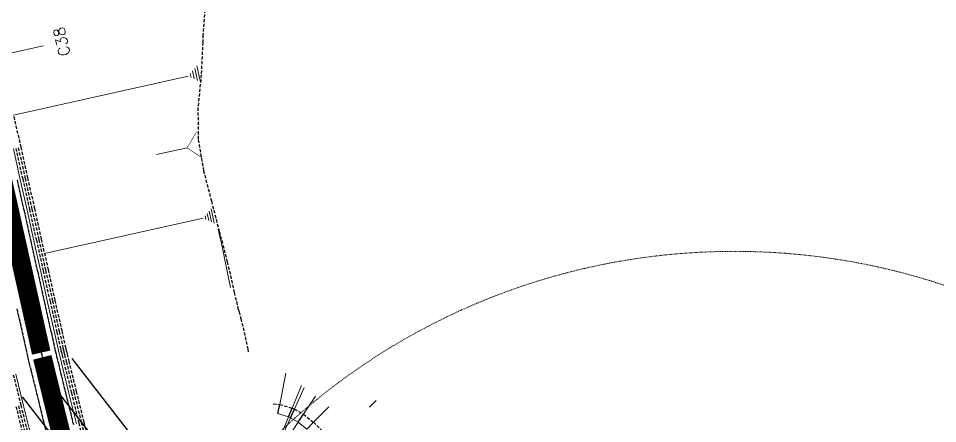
# Model space of a CAD drawing. Header units: metres. Extents: x 544752 to 548977, y 1840603 to 1844608.
# Drawn here: x 545441.3 to 545587.8, y 1843814.3 to 1843878.9 of the extents above; entities that cross this region are included whole.
import ezdxf

# ---------------------------------------------------------------- set-up
doc = ezdxf.new("R2010")
doc.units = ezdxf.units.M
doc.header["$MEASUREMENT"] = 0
for name, pattern in [('ACAD_ISO02W100', [15, 12, -3]), ('Anordnung Grundriss$0$GESTRICHELT', [0.75, 0.5, -0.25]), ('HIDDEN', [0.375, 0.25, -0.125])]:
    doc.linetypes.add(name, pattern=pattern)
doc.layers.add('C-ROAD', color=7, linetype='Continuous')
for name, color, linetype, lineweight in [('C-ROAD-CORR', 5, 'Continuous', 0), ('C-ROAD-LINK', 150, 'Continuous', 0), ('C-ROAD-SAMP', 150, 'HIDDEN', 0), ('C-ROAD-SAMP-TEXT', 11, 'Continuous', 0), ('C-TOPO-FEAT', 94, 'Continuous', 5), ('Đường', 5, 'ACAD_ISO02W100', 5)]:
    doc.layers.add(name, color=color, linetype=linetype, lineweight=lineweight)

# ---------------------------------------------------------------- blocks, each defined once
blk = doc.blocks.new('TB')
at = {"layer": 'Defpoints', "color": 5, "linetype": 'Anordnung Grundriss$0$GESTRICHELT', "lineweight": 5, "ltscale": 0.2}
blk.add_circle((-0.4049538253086098, -1.769394799566726e-07), 105.7280000291212, dxfattribs=at)

msp = doc.modelspace()

# ---------------------------------------------------------------- linework, layer by layer
at = {"elevation": 711.18543491267}
for points in [[(545470.9413116154, 1843797.530621188), (545449.8413483661, 1843824.715264773)], [(545466.9914790943, 1843794.464871189), (545445.891515845, 1843821.649514774)], [(545463.0416465731, 1843791.39912119), (545441.9416833238, 1843818.583764776)]]:
    msp.add_lwpolyline(points, dxfattribs=at)
at = {"layer": 'C-ROAD', "color": 1, "linetype": 'ACAD_ISO02W100', "lineweight": 60, "ltscale": 0.1, "const_width": 3, "flags": 128}
msp.add_lwpolyline([(545445.1017933292, 1843824.895959551), (545480.7351465261, 1843680.115316042)], dxfattribs=at)
at = {"layer": 'C-ROAD-CORR', "color": 160, "linetype": 'Continuous'}
for p, q in [((545469.322033537, 1843869.262881796, 745.279403640563), (545469.0383930552, 1843870.532757506, 745.279403640563)), ((545469.8162355607, 1843869.039959695, 745.7131260609273), (545469.3907748382, 1843870.94477326, 745.7131260609273)), ((545470.3104375845, 1843868.817037595, 746.1468484812915), (545469.743156621, 1843871.356789015, 746.1468484812915)), ((545468.3336294894, 1843869.708725996, 744.4119587998346), (545440.5188314825, 1843863.495989864, 715.9117644424798)), ((545468.8278315131, 1843869.485803896, 744.8456812201988), (545468.6860112724, 1843870.120741751, 744.8456812201988)), ((545468.1912796489, 1843858.291315829, 741.544348415167), (545463.3197180128, 1843857.20319982, 736.5527445422787)), ((545472.5218841836, 1843846.272603691, 742.9028588775955), (545472.0063156183, 1843848.580835555, 742.9028588775955)), ((545470.7252786582, 1843847.083007247, 741.3261188815691), (545445.4460318176, 1843841.436613906, 715.4239552926708)), ((545471.1744300396, 1843846.880406358, 741.7203038805757), (545471.0455378982, 1843847.457464324, 741.7203038805757)), ((545471.623581421, 1843846.677805469, 742.1144888795823), (545471.3657971382, 1843847.831921401, 742.1144888795823)), ((545472.0727328022, 1843846.47520458, 742.5086738785889), (545471.6860563783, 1843848.206378478, 742.5086738785889)), ((545473.1953910063, 1843845.311772369, 743.3104907782349), (545473.1945269576, 1843845.31603885, 743.3148438737697)), ((545473.1953910063, 1843845.311772369, 743.3104907782349), (545473.1945269576, 1843845.31603885, 743.3148438737697)), ((545473.1953910063, 1843845.311772369, 743.3104907782349), (545473.1945269576, 1843845.31603885, 743.3148438737697)), ((545473.1953910063, 1843845.311772369, 743.3104907782349), (545473.1945269576, 1843845.31603885, 743.3148438737697)), ((545473.4931269566, 1843843.841618192, 743.2804907782349), (545473.1953910063, 1843845.311772369, 743.3104907782349)), ((545473.4931269566, 1843843.841618192, 743.2804907782349), (545473.1953910063, 1843845.311772369, 743.3104907782349)), ((545475.0810520246, 1843836.000795915, 735.2804907782349), (545473.4931269566, 1843843.841618192, 743.2804907782349)), ((545475.0810520246, 1843836.000795915, 735.2804907782349), (545473.4931269566, 1843843.841618192, 743.2804907782349)), ((545475.0810520246, 1843836.000795915, 735.2804907782349), (545473.4931269566, 1843843.841618192, 743.2804907782349)), ((545482.9492271955, 1843817.393055261, 719.228767690772), (545483.9192318661, 1843822.359604432, 724.2891550005933)), ((545482.9492271955, 1843817.393055261, 719.228767690772), (545483.9192318661, 1843822.359604432, 724.2891550005933)), ((545482.9492271955, 1843817.393055261, 719.228767690772), (545483.9192318661, 1843822.359604432, 724.2891550005933)), ((545484.9210073851, 1843816.802387066, 719.2339542564816), (545486.4055139751, 1843820.42178439, 723.145961005563)), ((545484.9210073851, 1843816.802387066, 719.2339542564816), (545486.4055139751, 1843820.42178439, 723.145961005563)), ((545484.9210073851, 1843816.802387066, 719.2339542564816), (545486.4055139751, 1843820.42178439, 723.145961005563)), ((545485.295709641, 1843816.64012031, 719.2350689497595), (545486.859858115, 1843820.067666417, 723.0026454610763)), ((545485.295709641, 1843816.64012031, 719.2350689497595), (545486.859858115, 1843820.067666417, 723.0026454610763)), ((545485.295709641, 1843816.64012031, 719.2350689497595), (545486.859858115, 1843820.067666417, 723.0026454610763)), ((545486.7396676133, 1843815.838394837, 719.2395820132467), (545488.6296321037, 1843818.688296196, 722.6592170128325)), ((545486.7396676133, 1843815.838394837, 719.2395820132467), (545488.6296321037, 1843818.688296196, 722.6592170128325)), ((545486.7396676133, 1843815.838394837, 719.2395820132467), (545488.6296321037, 1843818.688296196, 722.6592170128325)), ((545497.2692382286, 1843816.9406627, 727.384820501165), (545498.3262086179, 1843818.004999863, 727.414820501165)), ((545497.2692382286, 1843816.9406627, 727.384820501165), (545498.3262086179, 1843818.004999863, 727.414820501165)), ((545482.6616984123, 1843815.920870763, 719.198767690772), (545482.9492271955, 1843817.393055261, 719.228767690772)), ((545482.6616984123, 1843815.920870763, 719.198767690772), (545482.9492271955, 1843817.393055261, 719.228767690772)), ((545484.3517957176, 1843815.414583738, 719.2039542564817), (545484.9210073851, 1843816.802387066, 719.2339542564816)), ((545484.3517957176, 1843815.414583738, 719.2039542564817), (545484.9210073851, 1843816.802387066, 719.2339542564816)), ((545484.6729690798, 1843815.275497947, 719.2050689497595), (545485.295709641, 1843816.64012031, 719.2350689497595)), ((545484.6729690798, 1843815.275497947, 719.2050689497595), (545485.295709641, 1843816.64012031, 719.2350689497595)), ((545488.3353184379, 1843814.538123909, 719.2454346915524), (545490.7869666787, 1843817.006859418, 722.7246923869703)), ((545488.3353184379, 1843814.538123909, 719.2454346915524), (545490.7869666787, 1843817.006859418, 722.7246923869703)), ((545488.3353184379, 1843814.538123909, 719.2454346915524), (545490.7869666787, 1843817.006859418, 722.7246923869703)), ((545481.3160001577, 1843808.012965988, 711.2039542564817), (545484.3517957176, 1843815.414583738, 719.2039542564817)), ((545481.3160001577, 1843808.012965988, 711.2039542564817), (545484.3517957176, 1843815.414583738, 719.2039542564817)), ((545481.3160001577, 1843808.012965988, 711.2039542564817), (545484.3517957176, 1843815.414583738, 719.2039542564817)), ((545481.3516860869, 1843807.997512011, 711.2050689497595), (545484.6729690798, 1843815.275497947, 719.2050689497595)), ((545481.3516860869, 1843807.997512011, 711.2050689497595), (545484.6729690798, 1843815.275497947, 719.2050689497595)), ((545481.3516860869, 1843807.997512011, 711.2050689497595), (545484.6729690798, 1843815.275497947, 719.2050689497595)), ((545481.4892058937, 1843807.921157204, 711.2095820132467), (545485.9106473417, 1843814.588304684, 719.2095820132467)), ((545481.4892058937, 1843807.921157204, 711.2095820132467), (545485.9106473417, 1843814.588304684, 719.2095820132467)), ((545481.4892058937, 1843807.921157204, 711.2095820132467), (545485.9106473417, 1843814.588304684, 719.2095820132467)), ((545485.9106473417, 1843814.588304684, 719.2095820132467), (545486.7396676133, 1843815.838394837, 719.2395820132467)), ((545485.9106473417, 1843814.588304684, 719.2095820132467), (545486.7396676133, 1843815.838394837, 719.2395820132467)), ((545487.2783480486, 1843813.473786746, 719.2154346915524), (545488.3353184379, 1843814.538123909, 719.2454346915524)), ((545487.2783480486, 1843813.473786746, 719.2154346915524), (545488.3353184379, 1843814.538123909, 719.2454346915524))]:
    msp.add_line(p, q, dxfattribs=at)
at = {"layer": 'C-ROAD-CORR', "color": 5, "linetype": 'Anordnung Grundriss$0$GESTRICHELT', "lineweight": 30, "extrusion": (-0.6901016898750757, -0.1541416803540471, 0.7071067811930499), "const_width": 0.1, "elevation": -660119.5848960314}
msp.add_lwpolyline([(-1680611.53883351, 661171.0710883121), (-1680609.450754383, 661168.2869828112), (-1680607.362675257, 661171.071088312)], dxfattribs=at)
at = {"layer": 'C-ROAD-CORR', "color": 1, "linetype": 'Anordnung Grundriss$0$GESTRICHELT', "lineweight": 30}
for points in [[(545471.0059506617, 1843880.297508416, 749.5630560752317), (545470.7112689512, 1843876.2841875, 748.2931096040436), (545470.6691735693, 1843875.099078467, 747.9689220421823), (545470.4386357623, 1843869.924378212, 746.5079910563535), (545469.9060069338, 1843864.682202657, 744.7375250947664), (545469.9679555126, 1843859.572832401, 743.5762877770911), (545470.805573194, 1843854.636716233, 743.2098331567062), (545472.0511718773, 1843849.791727037, 743.261412772785), (545473.3202761647, 1843844.951988072, 743.3370772044987), (545474.5861734378, 1843840.111532785, 743.4094555965472), (545475.702988355, 1843835.237778341, 743.3290780304329), (545476.2908207519, 1843832.656142721, 743.2828633487214), (545476.3171640511, 1843832.620455851, 743.2922148277822), (545476.3444131375, 1843832.585380454, 743.3021503326094), (545476.4608490458, 1843832.17037785, 743.3067342609827), (545476.7681869988, 1843831.065040188, 743.3143174169746), (545477.8893654651, 1843826.191773425, 743.0767079523007)], [(545440.5729806058, 1843863.253560942, 715.9064034999604), (545441.6629268802, 1843858.373805096, 715.7984952093929), (545442.7528731546, 1843853.494049249, 715.6905869188251), (545443.842819429, 1843848.614293403, 715.5826786282574), (545444.9327657033, 1843843.734537557, 715.4747703376898), (545446.0227119777, 1843838.854781711, 715.3668620471221), (545447.1126582521, 1843833.975025865, 715.2589537565544), (545448.2026045265, 1843829.095270018, 715.1510454659868), (545448.7797728125, 1843826.511252454, 715.0939038943602), (545448.8567427566, 1843826.175181871, 715.0855437312483), (545448.9373325901, 1843825.839960917, 715.0771835681363), (545449.0402893593, 1843825.421640833, 715.0678861109462), (545449.3143503623, 1843824.308113062, 715.0411992612069), (545450.5092887998, 1843819.453000073, 714.8795509238056), (545451.7042272373, 1843814.597887085, 714.644220634833), (545452.8991656747, 1843809.742774096, 714.335208394289)], [(545440.8961650827, 1843817.087021967, 714.7995509238056), (545442.0911035201, 1843812.231908979, 714.564220634833)]]:
    msp.add_polyline3d(points, dxfattribs=at)
at = {"layer": 'C-ROAD-CORR', "color": 11, "linetype": 'Anordnung Grundriss$0$GESTRICHELT', "lineweight": 30}
for points in [[(545471.0059506617, 1843880.297508416, 749.5630560752317), (545470.7112689512, 1843876.2841875, 748.2931096040436), (545470.6691735693, 1843875.099078467, 747.9689220421823), (545470.4386357623, 1843869.924378212, 746.5079910563535), (545469.9060069338, 1843864.682202657, 744.7375250947664), (545469.9679555126, 1843859.572832401, 743.5762877770911), (545470.805573194, 1843854.636716233, 743.2098331567062), (545472.0511718773, 1843849.791727037, 743.261412772785), (545473.3202761647, 1843844.951988072, 743.3370772044987), (545474.5861734378, 1843840.111532785, 743.4094555965472), (545475.702988355, 1843835.237778341, 743.3290780304329), (545476.2908207519, 1843832.656142721, 743.2828633487214), (545476.3171640511, 1843832.620455851, 743.2922148277822), (545476.3444131375, 1843832.585380454, 743.3021503326094), (545476.4608490458, 1843832.17037785, 743.3067342609827), (545476.7681869988, 1843831.065040188, 743.3143174169746), (545477.8893654651, 1843826.191773425, 743.0767079523007), (545477.8956885877, 1843825.759204442, 742.9596287058483)], [(545481.9246639669, 1843817.490377925, 719.226494660914), (545482.9492271955, 1843817.393055261, 719.228767690772), (545484.9210073851, 1843816.802387066, 719.2339542564816), (545485.295709641, 1843816.64012031, 719.2350689497595), (545486.7396676133, 1843815.838394837, 719.2395820132467), (545488.3353184379, 1843814.538123909, 719.2454346915524), (545491.6320628189, 1843811.264197832, 719.384820501165)]]:
    msp.add_polyline3d(points, dxfattribs=at)
at = {"layer": 'C-ROAD-CORR', "color": 92, "linetype": 'Anordnung Grundriss$0$GESTRICHELT', "lineweight": 30}
for points in [[(545440.8821659448, 1843858.199413692, 715.3984952093929), (545441.9721122192, 1843853.319657846, 715.2905869188252), (545443.0620584936, 1843848.439901999, 715.1826786282575), (545444.1520047679, 1843843.560146153, 715.0747703376899), (545445.2419510423, 1843838.680390307, 714.9668620471222), (545446.3318973167, 1843833.800634461, 714.8589537565545), (545447.4218435911, 1843828.920878615, 714.7510454659869), (545447.9990118771, 1843826.33686105, 714.6939038943602), (545448.0779079568, 1843825.992380463, 714.6855437312483), (545448.160514512, 1843825.648770767, 714.6771835681363), (545448.2634712812, 1843825.230450683, 714.6678861109463), (545448.5375322842, 1843824.116922911, 714.6411992612069), (545449.7324707217, 1843819.261809923, 714.4795509238056), (545450.9274091591, 1843814.406696935, 714.244220634833), (545452.1223475966, 1843809.551583946, 713.935208394289)], [(545441.2725464124, 1843858.286609394, 715.3984952093929), (545442.3624926868, 1843853.406853548, 715.2905869188252), (545443.4524389612, 1843848.527097701, 715.1826786282575), (545444.5423852355, 1843843.647341855, 715.0747703376899), (545445.63233151, 1843838.767586009, 714.9668620471222), (545446.7222777844, 1843833.887830163, 714.8589537565545), (545447.8122240588, 1843829.008074316, 714.7510454659869), (545448.3893923447, 1843826.424056752, 714.6939038943602), (545448.4673253567, 1843826.083781167, 714.6855437312483), (545448.548923551, 1843825.744365842, 714.6771835681363), (545448.6518803202, 1843825.326045758, 714.6678861109463), (545448.9259413232, 1843824.212517987, 714.6411992612069), (545450.1208797607, 1843819.357404998, 714.4795509238056), (545451.3158181981, 1843814.50229201, 714.244220634833), (545452.5107566356, 1843809.647179021, 713.935208394289)], [(545440.4780447233, 1843822.133325105, 714.5611992612069), (545441.6729831608, 1843817.278212117, 714.3995509238056), (545442.8679215983, 1843812.423099129, 714.164220634833)], [(545441.2845741218, 1843817.182617042, 714.3995509238056), (545442.4795125592, 1843812.327504053, 714.164220634833)]]:
    msp.add_polyline3d(points, dxfattribs=at)
at = {"layer": 'C-ROAD-CORR', "color": 5, "linetype": 'Anordnung Grundriss$0$GESTRICHELT', "lineweight": 30}
for points in [[(545441.0937561669, 1843853.123467516, 715.7105869188251), (545442.1837024413, 1843848.24371167, 715.6026786282574), (545443.2736487156, 1843843.363955824, 715.4947703376898), (545444.36359499, 1843838.484199977, 715.3868620471221), (545445.4535412644, 1843833.604444131, 715.2789537565544), (545446.5434875388, 1843828.724688285, 715.1710454659868), (545447.1206558248, 1843826.14067072, 715.1139038943602), (545447.201718807, 1843825.786728879, 715.1055437312483), (545447.286594174, 1843825.433681848, 715.0971835681363), (545447.3895509432, 1843825.015361764, 715.0878861109462), (545447.6636119462, 1843823.901833993, 715.0611992612069), (545448.8585503837, 1843819.046721004, 714.8995509238056), (545450.0534888211, 1843814.191608016, 714.664220634833)], [(545441.0617610028, 1843832.623492484, 715.2789537565544), (545442.1517072772, 1843827.743736638, 715.1710454659868), (545442.7288755631, 1843825.159719073, 715.1139038943602), (545442.8207730583, 1843824.758470961, 715.1055437312483), (545442.9169924845, 1843824.358237255, 715.0971835681363), (545443.0199492536, 1843823.939917171, 715.0878861109462), (545443.2940102566, 1843822.826389399, 715.0611992612069), (545444.4889486942, 1843817.971276411, 714.8995509238056), (545445.6838871316, 1843813.116163422, 714.664220634833)]]:
    msp.add_polyline3d(points, dxfattribs=at)
at = {"layer": 'C-ROAD-CORR', "color": 160, "linetype": 'Anordnung Grundriss$0$GESTRICHELT', "lineweight": 30}
for points in [[(545441.0937561669, 1843853.123467516, 715.5605869188252), (545442.1837024413, 1843848.24371167, 715.4526786282574), (545443.2736487156, 1843843.363955824, 715.3447703376899), (545444.36359499, 1843838.484199977, 715.2368620471221), (545445.4535412644, 1843833.604444131, 715.1289537565544), (545446.5434875388, 1843828.724688285, 715.0210454659868), (545447.1206558248, 1843826.14067072, 714.9639038943602), (545447.201718807, 1843825.786728879, 714.9555437312483), (545447.286594174, 1843825.433681848, 714.9471835681363), (545447.3895509432, 1843825.015361764, 714.9378861109462), (545447.6636119462, 1843823.901833993, 714.9111992612069), (545448.8585503837, 1843819.046721004, 714.7495509238056), (545450.0534888211, 1843814.191608016, 714.514220634833)], [(545441.0617610028, 1843832.623492484, 715.1289537565544), (545442.1517072772, 1843827.743736638, 715.0210454659868), (545442.7288755631, 1843825.159719073, 714.9639038943602), (545442.8207730583, 1843824.758470961, 714.9555437312483), (545442.9169924845, 1843824.358237255, 714.9471835681363), (545443.0199492536, 1843823.939917171, 714.9378861109462), (545443.2940102566, 1843822.826389399, 714.9111992612069), (545444.4889486942, 1843817.971276411, 714.7495509238056), (545445.6838871316, 1843813.116163422, 714.514220634833)]]:
    msp.add_polyline3d(points, dxfattribs=at)
at = {"layer": 'C-ROAD-CORR', "color": 150, "linetype": 'Anordnung Grundriss$0$GESTRICHELT', "lineweight": 30}
msp.add_polyline3d([(545441.0777585848, 1843842.87348, 715.5622703376898), (545442.1677048592, 1843837.993724154, 715.4543620471221), (545443.2576511336, 1843833.113968308, 715.3464537565544), (545444.347597408, 1843828.234212462, 715.2385454659868), (545444.924765694, 1843825.650194897, 715.1814038943602), (545445.0112459327, 1843825.27259992, 715.1730437312483), (545445.1017933292, 1843824.895959551, 715.1646835681363), (545445.2047500984, 1843824.477639467, 715.1553861109462), (545445.4788111014, 1843823.364111696, 715.1286992612069), (545446.673749539, 1843818.508998708, 714.9670509238056), (545447.8686879764, 1843813.653885719, 714.731720634833)], dxfattribs=at)
msp.add_polyline3d([(545441.0777585848, 1843842.87348, 715.5622703376898), (545442.1677048592, 1843837.993724154, 715.4543620471221), (545443.2576511336, 1843833.113968308, 715.3464537565544), (545444.347597408, 1843828.234212462, 715.2385454659868), (545444.924765694, 1843825.650194897, 715.1814038943602), (545445.0112459327, 1843825.27259992, 715.1730437312483), (545445.1017933292, 1843824.895959551, 715.1646835681363), (545445.2047500984, 1843824.477639467, 715.1553861109462), (545445.4788111014, 1843823.364111696, 715.1286992612069), (545446.673749539, 1843818.508998708, 714.9670509238056), (545447.8686879764, 1843813.653885719, 714.731720634833)], dxfattribs=at)
at = {"layer": 'C-ROAD-LINK', "color": 83, "linetype": 'Continuous', "lineweight": -3}
for p, q in [((545473.4931269566, 1843843.841618192, 743.2804907782349), (545473.1953910063, 1843845.311772369, 743.3104907782349)), ((545497.2692382286, 1843816.9406627, 727.384820501165), (545498.3262086179, 1843818.004999863, 727.414820501165)), ((545482.6616984123, 1843815.920870763, 719.198767690772), (545482.9492271955, 1843817.393055261, 719.228767690772)), ((545484.3517957176, 1843815.414583738, 719.2039542564817), (545484.9210073851, 1843816.802387066, 719.2339542564816)), ((545484.6729690798, 1843815.275497947, 719.2050689497595), (545485.295709641, 1843816.64012031, 719.2350689497595)), ((545485.9106473417, 1843814.588304684, 719.2095820132467), (545486.7396676133, 1843815.838394837, 719.2395820132467)), ((545487.2783480486, 1843813.473786746, 719.2154346915524), (545488.3353184379, 1843814.538123909, 719.2454346915524))]:
    msp.add_line(p, q, dxfattribs=at)
at = {"layer": 'C-ROAD-SAMP', "color": 1, "linetype": 'Continuous', "lineweight": 13}
msp.add_lwpolyline([(545444.2975926308, 1843874.331907627), (545434.5380809384, 1843872.152015078), (545424.778569246, 1843869.972122529)], dxfattribs=at)
at = {"layer": 'C-TOPO-FEAT', "color": 94, "linetype": 'Continuous', "lineweight": 0, "ltscale": 2}
for points in [[(545440.491785477, 1843858.11221799, 715.7984952093929), (545441.5817317514, 1843853.232462144, 715.6905869188251), (545442.6716780259, 1843848.352706298, 715.5826786282574), (545443.7616243002, 1843843.472950451, 715.4747703376898), (545444.8515705746, 1843838.593194605, 715.3668620471221), (545445.941516849, 1843833.713438759, 715.2589537565544), (545447.0314631234, 1843828.833682913, 715.1510454659868), (545447.6086314094, 1843826.249665348, 715.0939038943602), (545447.6884905569, 1843825.900979759, 715.0855437312483), (545447.7721054729, 1843825.553175692, 715.0771835681363), (545447.875062242, 1843825.134855608, 715.0678861109462), (545448.149123245, 1843824.021327836, 715.0411992612069), (545449.3440616826, 1843819.166214848, 714.8795509238056), (545450.53900012, 1843814.31110186, 714.644220634833)], [(545441.0937561669, 1843853.123467516, 715.2605869188251), (545442.1837024413, 1843848.24371167, 715.1526786282574), (545443.2736487156, 1843843.363955824, 715.0447703376898), (545444.36359499, 1843838.484199977, 714.9368620471221), (545445.4535412644, 1843833.604444131, 714.8289537565544), (545446.5434875388, 1843828.724688285, 714.7210454659868), (545447.1206558248, 1843826.14067072, 714.6639038943601), (545447.201718807, 1843825.786728879, 714.6555437312483), (545447.286594174, 1843825.433681848, 714.6471835681363), (545447.3895509432, 1843825.015361764, 714.6378861109462), (545447.6636119462, 1843823.901833993, 714.6111992612068), (545448.8585503837, 1843819.046721004, 714.4495509238055), (545450.0534888211, 1843814.191608016, 714.2142206348329)], [(545441.0777585848, 1843842.87348, 715.4122703376898), (545442.1677048592, 1843837.993724154, 715.3043620471221), (545443.2576511336, 1843833.113968308, 715.1964537565544), (545444.347597408, 1843828.234212462, 715.0885454659868), (545444.924765694, 1843825.650194897, 715.0314038943602), (545445.0112459327, 1843825.27259992, 715.0230437312483), (545445.1017933292, 1843824.895959551, 715.0146835681363), (545445.2047500984, 1843824.477639467, 715.0053861109462), (545445.4788111014, 1843823.364111696, 714.9786992612069), (545446.673749539, 1843818.508998708, 714.8170509238056), (545447.8686879764, 1843813.653885719, 714.581720634833)], [(545441.0777585848, 1843842.87348, 715.4122703376898), (545442.1677048592, 1843837.993724154, 715.3043620471221), (545443.2576511336, 1843833.113968308, 715.1964537565544), (545444.347597408, 1843828.234212462, 715.0885454659868), (545444.924765694, 1843825.650194897, 715.0314038943602), (545445.0112459327, 1843825.27259992, 715.0230437312483), (545445.1017933292, 1843824.895959551, 715.0146835681363), (545445.2047500984, 1843824.477639467, 715.0053861109462), (545445.4788111014, 1843823.364111696, 714.9786992612069), (545446.673749539, 1843818.508998708, 714.8170509238056), (545447.8686879764, 1843813.653885719, 714.581720634833)], [(545441.0777585848, 1843842.87348, 715.1122703376898), (545442.1677048592, 1843837.993724154, 715.0043620471221), (545443.2576511336, 1843833.113968308, 714.8964537565544), (545444.347597408, 1843828.234212462, 714.7885454659868), (545444.924765694, 1843825.650194897, 714.7314038943601), (545445.0112459327, 1843825.27259992, 714.7230437312483), (545445.1017933292, 1843824.895959551, 714.7146835681363), (545445.2047500984, 1843824.477639467, 714.7053861109462), (545445.4788111014, 1843823.364111696, 714.6786992612068), (545446.673749539, 1843818.508998708, 714.5170509238055), (545447.8686879764, 1843813.653885719, 714.2817206348329)], [(545441.0777585848, 1843842.87348, 715.1122703376898), (545442.1677048592, 1843837.993724154, 715.0043620471221), (545443.2576511336, 1843833.113968308, 714.8964537565544), (545444.347597408, 1843828.234212462, 714.7885454659868), (545444.924765694, 1843825.650194897, 714.7314038943601), (545445.0112459327, 1843825.27259992, 714.7230437312483), (545445.1017933292, 1843824.895959551, 714.7146835681363), (545445.2047500984, 1843824.477639467, 714.7053861109462), (545445.4788111014, 1843823.364111696, 714.6786992612068), (545446.673749539, 1843818.508998708, 714.5170509238055), (545447.8686879764, 1843813.653885719, 714.2817206348329)], [(545441.0617610028, 1843832.623492484, 714.8289537565544), (545442.1517072772, 1843827.743736638, 714.7210454659868), (545442.7288755631, 1843825.159719073, 714.6639038943601), (545442.8207730583, 1843824.758470961, 714.6555437312483), (545442.9169924845, 1843824.358237255, 714.6471835681363), (545443.0199492536, 1843823.939917171, 714.6378861109462), (545443.2940102566, 1843822.826389399, 714.6111992612068), (545444.4889486942, 1843817.971276411, 714.4495509238055), (545445.6838871316, 1843813.116163422, 714.2142206348329)], [(545440.8664537624, 1843822.22892018, 714.9611992612068), (545442.0613922, 1843817.373807192, 714.7995509238056), (545443.2563306374, 1843812.518694204, 714.564220634833)], [(545482.6616984123, 1843815.920870763, 719.198767690772), (545484.3517957176, 1843815.414583738, 719.2039542564817), (545484.6729690798, 1843815.275497947, 719.2050689497595), (545485.9106473417, 1843814.588304684, 719.2095820132467), (545487.2783480486, 1843813.473786746, 719.2154346915524)]]:
    msp.add_polyline3d(points, dxfattribs=at)

# ---------------------------------------------------------------- block references
at = {"layer": 'Đường', "rotation": 340.3922441258827}
msp.add_blockref('TB', (545555.8292185961, 1843735.92075559), dxfattribs=at)

# ---------------------------------------------------------------- next in the draw order: texts
at = {"layer": 'C-ROAD-SAMP-TEXT', "color": 1, "linetype": 'Continuous', "lineweight": 13, "insert": (545448.2013973078, 1843875.203864646), "char_height": 1.8, "width": 4.761428571428572, "attachment_point": 5, "rotation": 102.59095965750386, "bg_fill": 3, "box_fill_scale": 1.416666666666667, "bg_fill_color": 256, "bg_fill_true_color": 13158600, "bg_fill_transparency": 0}
msp.add_mtext('{\\Fsimplex.shx|c0;C38}', dxfattribs=at)

# ---------------------------------------------------------------- next in the draw order: linework, layer by layer
at = {"layer": 'C-ROAD', "color": 1, "linetype": 'ACAD_ISO02W100', "lineweight": 60, "ltscale": 0.1, "const_width": 3, "flags": 128}
msp.add_lwpolyline([(545368.5368392748, 1844167.643593362), (545444.924765694, 1843825.650194897)], dxfattribs=at)
at = {"layer": 'C-ROAD-SAMP-TEXT', "color": 4, "linetype": 'Continuous', "lineweight": 9}
msp.add_line((545445.2735438001, 1843874.549896882), (545443.3216414616, 1843874.113918372), dxfattribs=at)

doc.saveas('drawing.dxf')
